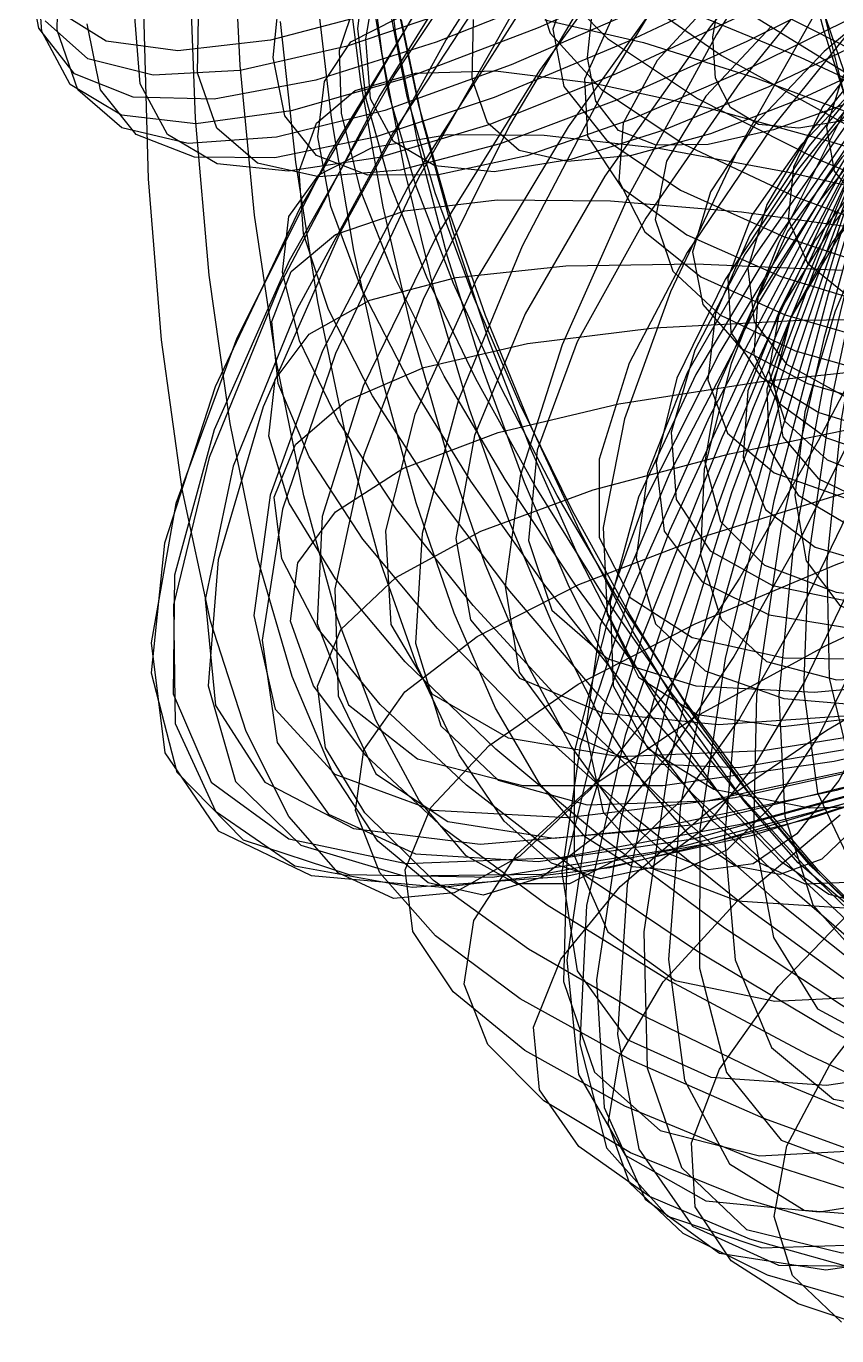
# Model space of a CAD drawing. Header units: metres. Extents: x 6 to 209, y 2 to 206.
# Drawn here: x 36.4 to 74.7, y 42.4 to 104.3 of the extents above; entities that cross this region are included whole.
import ezdxf

# ---------------------------------------------------------------- set-up
doc = ezdxf.new("R2010")
doc.units = ezdxf.units.M

msp = doc.modelspace()

# ---------------------------------------------------------------- linework, layer by layer
for points in [[(62.4174, 113.2584), (56.2845, 103.6668), (51.2834, 94.5869), (47.6299, 86.3109), (45.5036, 79.0936), (45.0411, 73.1434), (46.3307, 68.6157), (49.4085, 65.6075), (54.2561, 64.1549), (60.801, 64.2318), (68.9177, 65.7522), (78.4314, 68.5732), (89.1231, 72.5015), (100.7365, 77.3006), (112.9855, 82.7003), (125.5637, 88.4067), (138.1538, 94.1143), (150.4378, 99.5169), (162.1072, 104.3199)], [(83.2952, 113.8), (77.4455, 101.9018), (72.2215, 90.5877), (67.9019, 80.1321), (64.7311, 70.7831), (62.9093, 62.7541), (62.5847, 56.2177), (63.8478, 51.3005), (66.727, 48.0792), (71.1874, 46.579), (77.1312, 46.7732), (84.4006, 48.585), (92.7831, 51.8908), (102.0185, 56.5247), (111.8077, 62.2854), (121.8233, 68.943), (131.7209, 76.2477), (141.151, 83.9388), (149.7716, 91.7537), (157.2606, 99.4374), (163.3265, 106.7512)], [(81.9085, 113.2507), (77.0222, 101.0841), (72.7123, 89.5521), (69.2327, 78.9448), (66.8049, 69.5229), (65.6091, 61.5096), (65.7773, 55.0833), (67.3875, 50.3725), (70.4606, 47.452), (74.9586, 46.3411), (80.786, 47.0036), (87.7919, 49.3496), (95.7754, 53.2396), (104.4924, 58.4897), (113.6634, 64.8785), (122.9839, 72.1553), (132.1343, 80.0492), (140.7917, 88.2788), (148.6412, 96.5621), (155.3867, 104.6265)], [(81.3434, 113.5752), (77.5863, 102.3033), (74.3175, 91.6458), (71.7505, 81.8781), (70.0706, 73.2465), (69.428, 65.961), (69.9312, 60.188), (71.6427, 56.0459), (74.5763, 53.6012), (78.6958, 52.8671), (83.9157, 53.8035), (90.1041, 56.3195), (97.0866, 60.2764), (104.6525, 65.4938), (112.5615, 71.756), (120.5527, 78.8198), (128.353, 86.4235), (135.6873, 94.2963), (142.2877, 102.1678), (147.9037, 109.7773)], [(71.7868, 112.8264), (74.0935, 104.1262), (76.9333, 95.266), (80.2002, 86.5582), (83.7835, 78.3134), (87.5722, 70.8292), (91.458, 64.3796), (95.3397, 59.2057), (99.126, 55.5067), (102.7384, 53.4326), (106.1139, 53.0794), (109.2061, 54.4847), (111.987, 57.6272), (114.4463, 62.4263), (116.5922, 68.7452), (118.4493, 76.3958), (120.0574, 85.1443), (121.4692, 94.7201), (122.7473, 104.8243)], [(60.1661, 111.4827), (53.8759, 102.0558), (48.8548, 93.2155), (45.3217, 85.2379), (43.4536, 78.3589), (43.3791, 72.7656), (45.1733, 68.5911), (48.8541, 65.9097), (54.3815, 64.7351), (61.6576, 65.0208), (70.5295, 66.6626), (80.7939, 69.503), (92.2028, 73.3378), (104.472, 77.9244), (117.2895, 82.991), (130.3256, 88.2476), (143.2438, 93.3972), (155.7112, 98.147), (167.4095, 102.2203), (178.0448, 105.3666)], [(74.7214, 111.6554), (68.7457, 104.2672), (63.7729, 97.2132), (60.0064, 90.7125), (57.6154, 84.9555), (56.728, 80.0976), (57.4266, 76.2542), (59.7446, 73.4971), (63.6645, 71.8528), (69.1183, 71.3021), (75.989, 71.7818), (84.1141, 73.1875), (93.2911, 75.3783), (103.2833, 78.1824), (113.8279, 81.4047), (124.6443, 84.8338), (135.4434, 88.2511), (145.9367, 91.4388), (155.846, 94.1888)], [(74.0183, 111.8718), (69.0396, 103.9035), (64.8927, 96.28), (61.754, 89.252), (59.7738, 83.0427), (59.071, 77.8395), (59.7286, 73.7879), (61.7897, 70.9865), (65.2556, 69.484), (70.0851, 69.2774), (76.1951, 70.313), (83.4625, 72.4883), (91.7281, 75.6565), (100.801, 79.6321), (110.4645, 84.1977), (120.4828, 89.1132), (130.6086, 94.1239), (140.5905, 98.9712), (150.1812, 103.4018), (159.1453, 107.1777)], [(82.6401, 111.0085), (76.5547, 100.1478), (71.1939, 89.884), (66.8294, 80.4566), (63.6957, 72.0797), (61.9803, 64.9354), (61.8172, 59.1683), (63.2807, 54.8813), (66.3827, 52.1328), (71.0712, 50.9352), (77.232, 51.2555), (84.6919, 53.0167), (93.2249, 56.1013), (102.5592, 60.3557), (112.3869, 65.5962), (122.3746, 71.6156), (132.1752, 78.1907), (141.44, 85.0905), (149.8307, 92.0842), (157.0322, 98.9492), (162.7633, 105.4791)], [(80.8216, 109.4084), (75.429, 97.444), (70.7457, 86.1857), (67.0342, 75.9087), (64.5198, 66.8573), (63.3815, 59.2375), (63.7448, 53.2106), (65.6766, 48.8886), (69.1821, 46.3305), (74.2043, 45.5418), (80.6247, 46.4745), (88.2678, 49.0296), (96.9064, 53.061), (106.2694, 58.3814), (116.0511, 64.7691), (125.9216, 71.9761), (135.539, 79.7374), (144.5606, 87.78), (152.6555, 95.8328), (159.5163, 103.636), (164.8705, 110.9504)], [(73.188, 108.6633), (75.4413, 99.617), (78.1641, 90.5934), (81.2618, 81.9128), (84.6369, 73.8867), (88.1932, 66.8064), (91.8384, 60.9329), (95.4874, 56.4874), (99.0647, 53.6433), (102.5072, 52.5205), (105.7651, 53.1802), (108.8039, 55.6232), (111.6043, 59.7897), (114.1626, 65.5605), (116.4897, 72.7622), (118.6102, 81.1719), (120.5604, 90.5257), (122.3859, 100.5275), (124.1395, 110.8588)], [(80.6159, 111.1696), (78.25, 102.0024), (76.3027, 93.4399), (74.9262, 85.7079), (74.2499, 79.0048), (74.3745, 73.4957), (75.368, 69.3066), (77.2631, 66.5211), (80.0548, 65.178), (83.7007, 65.2701), (88.1217, 66.7453), (93.2048, 69.5089), (98.8062, 73.4272), (104.7567, 78.3325), (110.8671, 84.0298), (116.935, 90.3033), (122.7516, 96.9244), (128.1095, 103.6599), (132.8095, 110.2803)], [(59.1478, 110.6599), (53.145, 101.0331), (48.3861, 92.0252), (45.0828, 83.921), (43.4066, 76.9642), (43.4822, 71.3489), (45.3831, 67.2129), (49.1275, 64.6341), (54.6774, 63.6274), (61.9387, 64.1455), (70.7641, 66.0811), (80.9567, 69.2713), (92.2765, 73.5046), (104.4472, 78.5287), (117.1656, 84.0609), (130.1104, 89.7986), (142.953, 95.4313), (155.3681, 100.6522), (167.0432, 105.1706)], [(87.0177, 110.2431), (84.2095, 103.0237), (81.3873, 95.7955), (78.5588, 88.8064), (75.7331, 82.2966), (72.9209, 76.4898), (70.1349, 71.5858), (67.3905, 67.7528), (64.7052, 65.1218), (62.0994, 63.782), (59.5961, 63.7775), (57.2202, 65.1056), (54.9991, 67.717), (52.9612, 71.5178), (51.136, 76.3719), (49.5532, 82.1066), (48.2418, 88.5186), (47.2297, 95.3805), (46.5422, 102.4497), (46.2021, 109.4763)], [(66.7189, 110.5253), (60.684, 102.208), (55.8258, 94.382), (52.3515, 87.2887), (50.4285, 81.1337), (50.1786, 76.0802), (51.6724, 72.2441), (54.9272, 69.6899), (59.905, 68.4298), (66.5137, 68.4236), (74.6092, 69.5812), (84.0004, 71.7663), (94.4543, 74.8026), (105.7039, 78.4809), (117.4569, 82.567), (129.4045, 86.8115), (141.2321, 90.9595), (152.629, 94.7601)], [(69.1591, 110.3102), (64.0332, 101.8787), (59.8714, 93.9059), (56.8559, 86.6507), (55.1385, 80.3391), (54.8352, 75.1567), (56.0215, 71.2422), (58.7288, 68.6829), (62.9428, 67.512), (68.6032, 67.7078), (75.6051, 69.1948), (83.8015, 71.847), (93.0079, 75.4932), (103.0077, 79.9233), (113.5589, 84.8965), (124.4015, 90.1508), (135.2658, 95.4125), (145.8813, 100.4074), (155.9844, 104.8706)], [(83.8585, 110.2544), (78.5018, 104.2681), (73.9518, 98.6622), (70.4037, 93.5419), (68.0165, 88.9999), (66.9068, 85.1129), (67.1444, 81.9401), (68.7496, 79.5216), (71.6917, 77.8774), (75.8903, 77.0075), (81.2177, 76.8919), (87.5027, 77.4922), (94.5371, 78.7528), (102.0823, 80.6035), (109.8781, 82.9621), (117.6512, 85.7373), (125.1254, 88.832), (132.0312, 92.1471), (138.115, 95.5845), (143.1486, 99.0507), (146.9374, 102.46), (149.3272, 105.737)], [(79.2293, 107.0784), (76.4344, 97.125), (74.1881, 87.9176), (72.6592, 79.6941), (71.9878, 72.6601), (72.2794, 66.9829), (73.6005, 62.7861), (75.9755, 60.1457), (79.3856, 59.0885), (83.7688, 59.5913), (89.0214, 61.5829), (95.0019, 64.9464), (101.5349, 69.5244), (108.4179, 75.1246), (115.4275, 81.5269), (122.3277, 88.4915), (128.8779, 95.7674), (134.8415, 103.1014), (139.9944, 110.247)], [(87.9635, 109.9834), (87.3417, 104.0305), (86.7587, 97.8865), (86.1662, 91.7425), (85.5162, 85.7898), (84.7637, 80.2136), (83.8689, 75.1862), (82.7987, 70.8614), (81.5291, 67.3693), (80.046, 64.8117), (78.3466, 63.2588), (76.4396, 62.7468), (74.3457, 63.2767), (72.0967, 64.8148), (69.7355, 67.2933), (67.314, 70.6135), (64.8921, 74.649), (62.5357, 79.2501), (60.3143, 84.2495), (58.299, 89.4681), (56.5595, 94.7213), (55.1622, 99.8256), (54.1677, 104.6049)], [(80.1259, 110.1344), (76.8594, 99.4949), (74.1171, 89.5423), (72.0899, 80.5339), (70.9402, 72.6962), (70.7948, 66.218), (71.7404, 61.2443), (73.8195, 57.8718), (77.0283, 56.1467), (81.3164, 56.0632), (86.5881, 57.5644), (92.7053, 60.5454), (99.492, 64.8568), (106.7404, 70.3107), (114.218, 76.6878), (121.6753, 83.7452), (128.8552, 91.2253), (135.5014, 98.8648), (141.368, 106.4041)], [(86.2637, 108.9275), (82.9624, 101.3813), (79.6523, 93.9142), (76.3532, 86.7864), (73.0857, 80.247), (69.8715, 74.5244), (66.7334, 69.8191), (63.6954, 66.2957), (60.7824, 64.0779), (58.02, 63.2434), (55.4347, 63.8211), (53.0528, 65.7908), (50.9008, 69.0827), (49.0043, 73.5808), (47.3881, 79.1263), (46.0752, 85.5235), (45.0863, 92.5465), (44.4398, 99.9473), (44.1507, 107.4645)], [(87.6577, 108.9161), (86.741, 102.8501), (85.8408, 96.6512), (84.9179, 90.5159), (83.9344, 84.6386), (82.8553, 79.2052), (81.6508, 74.3865), (80.2977, 70.3325), (78.7809, 67.1672), (77.0943, 64.9843), (75.2417, 63.844), (73.237, 63.7712), (71.1042, 64.7546), (68.877, 66.747), (66.5978, 69.6673), (64.3165, 73.4034), (62.0892, 77.8162), (59.9761, 82.7446), (58.0398, 88.0109), (56.3431, 93.4277), (54.9467, 98.804), (53.9071, 103.9523), (53.2749, 108.6949)], [(79.8665, 106.4826), (74.1695, 95.3027), (69.2937, 84.8516), (65.4989, 75.3753), (63.004, 67.0903), (61.9785, 60.1761), (62.5351, 54.7704), (64.7258, 50.9647), (68.5388, 48.802), (73.8988, 48.2762), (80.6686, 49.3328), (88.6541, 51.8715), (97.61, 55.75), (107.2489, 60.7901), (117.2507, 66.7834), (127.2739, 73.5), (136.9674, 80.6958), (145.9833, 88.1218), (153.9889, 95.5326), (160.6784, 102.6953), (165.7847, 109.3971)], [(82.3946, 109.4918), (76.3359, 100.1028), (71.0665, 91.2748), (66.84, 83.2036), (63.8711, 76.0626), (62.3274, 69.9977), (62.323, 65.1226), (63.9141, 61.5162), (67.0958, 59.2201), (71.8023, 58.2381), (77.9086, 58.5363), (85.2344, 60.0451), (93.5502, 62.6623), (102.5851, 66.2566), (112.036, 70.6729), (121.5785, 75.7379), (130.8776, 81.2665), (139.6005, 87.0683), (147.4272, 92.9542), (154.063, 98.7432), (159.2485, 104.2685), (162.7691, 109.3834)], [(82.7735, 109.322), (76.9804, 101.6314), (72.0027, 94.4246), (68.067, 87.8511), (65.3617, 82.0419), (64.0295, 77.1066), (64.1625, 73.1294), (65.7979, 70.1675), (68.9165, 68.2495), (73.443, 67.375), (79.2478, 67.515), (86.1521, 68.6135), (93.9329, 70.5901), (102.3315, 73.3427), (111.0619, 76.7516), (119.8211, 80.684), (128.2994, 84.9988), (136.1917, 89.5513), (143.2081, 94.1987), (149.0845, 98.805), (153.5917, 103.2451), (156.5439, 107.4099)], [(82.7423, 109.0335), (77.4017, 103.1824), (72.9114, 97.5608), (69.4518, 92.3406), (67.1729, 87.6718), (66.1893, 83.677), (66.5754, 80.4479), (68.3627, 78.0423), (71.5382, 76.483), (76.0445, 75.7571), (81.7813, 75.8175), (88.6086, 76.5852), (96.3506, 77.9529), (104.8023, 79.7894), (113.7353, 81.9452), (122.9054, 84.2585), (132.0613, 86.5617), (140.9519, 88.6881), (149.3352, 90.4785), (156.9858, 91.7877)], [(80.0915, 109.2384), (75.7332, 97.4398), (72.0083, 86.375), (69.1489, 76.3233), (67.3531, 67.5314), (66.7769, 60.2061), (67.5282, 54.5073), (69.6621, 50.5436), (73.1783, 48.3691), (78.0202, 47.9826), (84.0771, 49.3277), (91.1869, 52.296), (99.1419, 56.7312), (107.6954, 62.4351), (116.5707, 69.1751), (125.4701, 76.6924), (134.0861, 84.7118), (142.1113, 92.9512), (149.25, 101.1316), (155.2285, 108.9868)], [(72.9883, 108.2695), (75.8778, 99.7881), (79.2579, 91.2792), (83.0071, 83.044), (87.0008, 75.3776), (91.1163, 68.559), (95.2361, 62.8409), (99.2525, 58.4409), (103.071, 55.5336), (106.6128, 54.2443), (109.8177, 54.6443), (112.6453, 56.7485), (115.076, 60.5147), (117.111, 65.8444), (118.7715, 72.5865), (120.0969, 80.5425), (121.1432, 89.4726), (121.9795, 99.1046), (122.6848, 109.1427)], [(64.46, 108.3863), (59.2762, 99.6033), (55.1896, 91.3967), (52.3851, 84.0289), (51.0129, 77.7246), (51.1829, 72.6633), (52.9601, 68.9733), (56.3614, 66.7274), (61.3549, 65.9406), (67.8594, 66.5706), (75.7469, 68.5193), (84.8459, 71.637), (94.9467, 75.7288), (105.8076, 80.5614), (117.1624, 85.8731), (128.7291, 91.3827), (140.2182, 96.8015), (151.3425, 101.8433), (161.826, 106.2361)], [(75.6036, 108.4167), (70.1436, 101.6385), (65.7022, 95.2285), (62.4644, 89.3814), (60.5802, 84.2632), (60.1587, 80.0058), (61.2639, 76.7032), (63.9123, 74.4084), (68.0715, 73.1324), (73.6611, 72.8442), (80.555, 73.4732), (88.5848, 74.9121), (97.5457, 77.0213), (107.2029, 79.6355), (117.2988, 82.5695), (127.5621, 85.6263), (137.7159, 88.6045), (147.4874, 91.3063), (156.6163, 93.5458)], [(82.0011, 108.3662), (77.2686, 103.326), (73.4225, 98.6537), (70.6255, 94.4303), (69.0023, 90.725), (68.6348, 87.594), (69.5595, 85.0784), (71.765, 83.2039), (75.1931, 81.9799), (79.7397, 81.3999), (85.2589, 81.442), (91.5675, 82.0701), (98.4517, 83.2353), (105.6741, 84.8778), (112.9823, 86.9295), (120.1177, 89.316), (126.8246, 91.9598), (132.8593, 94.7826), (137.9985, 97.7081), (142.048, 100.6647), (144.8489, 103.5876), (146.2839, 106.4209)], [(66.009, 105.3615), (59.3427, 102.4694), (53.3836, 100.3225), (48.2654, 99.0524), (44.0956, 98.7568), (40.9524, 99.4958), (38.8824, 101.2895), (37.8999, 104.1164), (37.9866, 107.9141)], [(56.5816, 107.8539), (50.8144, 98.347), (46.3901, 89.5557), (43.5123, 81.7527), (42.3408, 75.1663), (42.986, 69.9724), (45.504, 66.2892), (49.8941, 64.1733), (56.0979, 63.6185), (64.0003, 64.5567), (73.4331, 66.8611), (84.1796, 70.3515), (95.9812, 74.8015), (108.5457, 79.9478), (121.5563, 85.4998), (134.6818, 91.1515), (147.5871, 96.593), (159.9441, 101.5226), (171.442, 105.6583)], [(59.6464, 108.2599), (53.7778, 99.2755), (49.2353, 90.9443), (46.2226, 83.521), (44.8997, 77.2184), (45.3766, 72.2004), (47.709, 68.5767), (51.8955, 66.3996), (57.8771, 65.6626), (65.5383, 66.3021), (74.7105, 68.1997), (85.1772, 71.1879), (96.6805, 75.0567), (108.929, 79.5621), (121.6079, 84.4356), (134.3882, 89.3949), (146.9379, 94.1545), (158.9323, 98.4375), (170.0649, 101.9856), (180.0567, 104.5695)], [(87.2381, 107.8973), (86.0073, 101.6674), (84.7766, 95.3658), (83.5157, 89.1954), (82.1961, 83.3552), (80.7925, 78.033), (79.2844, 73.3989), (77.6575, 69.5997), (75.9049, 66.7536), (74.0276, 64.9462), (72.035, 64.2276), (69.9455, 64.6106), (67.7858, 66.0704), (65.5904, 68.5458), (63.401, 71.9408), (61.265, 76.1285), (59.2344, 80.9557), (57.3638, 86.248), (55.7089, 91.816), (54.3245, 97.4624), (53.2627, 102.9886), (52.5706, 108.2018)], [(79.3208, 104.9361), (73.5621, 95.0327), (68.7013, 85.826), (64.9843, 77.523), (62.614, 70.3037), (61.7429, 64.3153), (62.4662, 59.6684), (64.8187, 56.4332), (68.7722, 54.6385), (74.2365, 54.2707), (81.0619, 55.2755), (89.0441, 57.5597), (97.9311, 60.9956), (107.4315, 65.4254), (117.225, 70.6672), (126.9734, 76.5219), (136.3324, 82.7801), (144.9639, 89.2294), (152.5479, 95.6622), (158.794, 101.8829), (163.4518, 107.7143)], [(78.721, 105.1173), (73.8483, 93.2786), (69.7535, 82.2611), (66.6801, 72.3351), (64.8316, 63.7367), (64.3638, 56.6599), (65.3787, 51.251), (67.9196, 47.6044), (71.9696, 45.7599), (77.4509, 45.702), (84.2274, 47.3615), (92.1091, 50.618), (100.8581, 55.3052), (110.1969, 61.2171), (119.818, 68.1152), (129.3945, 75.7379), (138.5914, 83.8094), (147.0779, 92.0496), (154.5387, 100.1841), (160.6856, 107.9537)], [(87.4706, 107.9771), (82.4639, 103.2733), (78.2026, 98.7106), (74.8546, 94.4263), (72.5607, 90.5404), (71.4292, 87.1521), (71.5319, 84.3363), (72.9016, 82.1413), (75.5301, 80.5881), (79.3685, 79.6697), (84.3282, 79.3523), (90.2842, 79.5768), (97.0784, 80.2618), (104.5251, 81.3072), (112.4171, 82.5982), (120.5323, 84.0104), (128.6412, 85.4144), (136.5148, 86.6818), (143.9314, 87.6898), (150.6849, 88.3267), (156.5908, 88.496)], [(83.6609, 108.1589), (79.9889, 102.0518), (76.9398, 96.2125), (74.6446, 90.8341), (73.215, 86.0885), (72.7399, 82.1208), (73.2813, 79.0437), (74.8717, 76.9339), (77.513, 75.8298), (81.1749, 75.73), (85.7964, 76.5937), (91.2866, 78.3425), (97.5272, 80.8635), (104.3765, 84.0137), (111.6733, 87.6253), (119.2419, 91.5122), (126.8975, 95.4772), (134.4523, 99.3192), (141.7209, 102.8411), (148.5268, 105.8573)], [(62.2386, 106.1193), (55.8007, 103.5503), (50.1179, 101.7581), (45.3168, 100.8618), (41.4962, 100.9461), (38.7249, 102.0576), (37.0392, 104.2027), (36.4428, 107.3474)], [(67.5083, 107.2944), (60.6177, 104.2247), (54.3868, 101.8454), (48.9582, 100.2976), (44.4496, 99.6909), (40.95, 100.0981), (38.5176, 101.5529), (37.1777, 104.0482), (36.9229, 107.5354)], [(85.2764, 107.3913), (81.4509, 99.5654), (77.6308, 91.9163), (73.8486, 84.7149), (70.1373, 78.2169), (66.5299, 72.6535), (63.0594, 68.2234), (59.7579, 65.0852), (56.6569, 63.3525), (53.7865, 63.0889), (51.175, 64.3065), (48.8488, 66.9647), (46.8317, 70.972), (45.1445, 76.1889), (43.8053, 82.433), (42.8282, 89.4849), (42.2242, 97.0967), (42, 105)], [(60.1087, 106.1478), (54.9653, 97.1445), (51.0485, 88.8343), (48.5424, 81.4782), (47.5921, 75.2953), (48.2983, 70.4547), (50.7126, 67.0707), (54.8355, 65.1987), (60.6151, 64.834), (67.9483, 65.9122), (76.6837, 68.3126), (86.6254, 71.8628), (97.5393, 76.3456), (109.1605, 81.5075), (121.201, 87.0687), (133.3591, 92.7334), (145.3294, 98.2017), (156.8116, 103.1805), (167.5207, 107.3953)], [(86.7053, 106.8605), (85.1322, 100.419), (83.5483, 93.9716), (81.9323, 87.7295), (80.2651, 81.8973), (78.5305, 76.6654), (76.7173, 72.2041), (74.8196, 68.6572), (72.8377, 66.1371), (70.7793, 64.7207), (68.6588, 64.4473), (66.4982, 65.3167), (64.3259, 67.2894), (62.1769, 70.2884), (60.0914, 74.2013), (58.1139, 78.8846), (56.2915, 84.1692), (54.6732, 89.8655), (53.3074, 95.7711), (52.2409, 101.677), (51.5171, 107.3757)], [(83.0228, 107.1985), (77.0682, 104.0954), (71.524, 101.4398), (66.5184, 99.3704), (62.1629, 98.0033), (58.5485, 97.4274), (55.7434, 97.7009), (53.7909, 98.8489), (52.7087, 100.8624), (52.4883, 103.6985), (53.0963, 107.2815)], [(67.5539, 107.2489), (62.0432, 99.5495), (57.731, 92.3803), (54.8054, 85.957), (53.4144, 80.4597), (53.6598, 76.0272), (55.5931, 72.7523), (59.2135, 70.6796), (64.4671, 69.8042), (71.2481, 70.073), (79.4023, 71.3873), (88.7311, 73.6069), (98.9987, 76.5565), (109.9386, 80.0324), (121.2631, 83.8107), (132.672, 87.6564), (143.8627, 91.3322), (154.5397, 94.6084)], [(79.0254, 107.0493), (75.1378, 100.3842), (71.9932, 94.0863), (69.7308, 88.3616), (68.4671, 83.3901), (68.2914, 79.3202), (69.2619, 76.263), (71.4035, 74.2889), (74.7061, 73.4254), (79.1243, 73.6561), (84.5785, 74.9217), (90.9569, 77.1227), (98.1185, 80.123), (105.8975, 83.7551), (114.1086, 87.827), (122.552, 92.129), (131.0203, 96.4417), (139.305, 100.5449), (147.2026, 104.2254), (154.5215, 107.2854)], [(80.6942, 107.3826), (76.6217, 103.1935), (73.4884, 99.3393), (71.4246, 95.8804), (70.5221, 92.8674), (70.8308, 90.3403), (72.3566, 88.3273), (75.0609, 86.8446), (78.8617, 85.8958), (83.6366, 85.4728), (89.2267, 85.5556), (95.4419, 86.1139), (102.0678, 87.1083), (108.8732, 88.4915), (115.6179, 90.2104), (122.0614, 92.208), (127.9715, 94.4253), (133.1321, 96.8032), (137.3517, 99.285), (140.4693, 101.8176), (142.3611, 104.3534)], [(79.8944, 107.1105), (76.4872, 103.6546), (74.0488, 100.4861), (72.6785, 97.6488), (72.4377, 95.1792), (73.3468, 93.1061), (75.3848, 91.4495), (78.4897, 90.2204), (82.5607, 89.4212), (87.4611, 89.0456), (93.0237, 89.0789), (99.056, 89.4992), (105.3473, 90.2781), (111.676, 91.3816), (117.8171, 92.7719), (123.5507, 94.4082), (128.6694, 96.2485), (132.9857, 98.2507), (136.3389, 100.3742), (138.6009, 102.5808), (139.6805, 104.8364)], [(71.859, 106.8909), (64.9012, 103.5895), (58.5415, 100.9268), (52.9262, 99.053), (48.1785, 98.0876), (44.3943, 98.1152), (41.6401, 99.1823), (39.9509, 101.2944), (39.3295, 104.4162)], [(77.1372, 106.9071), (70.4732, 103.5777), (64.3228, 100.8045), (58.8279, 98.7373), (54.11, 97.4987), (50.2664, 97.1795), (47.3672, 97.8346), (45.454, 99.4815), (44.5383, 102.0984), (44.6022, 105.6255)], [(76.8042, 105.3556), (70.657, 102.339), (65.0437, 99.9025), (60.0919, 98.1799), (55.9081, 97.2774), (52.5753, 97.2695), (50.1501, 98.1962), (48.6616, 100.0607), (48.1108, 102.8299), (48.4712, 106.4343)], [(77.3811, 60.7984), (73.9634, 64.1907), (70.4489, 68.2294), (66.9475, 72.7621), (63.574, 77.6228), (60.4445, 82.638), (57.6723, 87.6328), (55.3636, 92.4369), (53.6138, 96.8907), (52.5042, 100.8508), (52.0987, 104.1951), (52.4417, 106.8267)], [(88.0942, 106.6071), (88.1471, 100.4454), (88.2359, 94.1615), (88.2908, 87.9438), (88.2433, 81.9786), (88.0301, 76.4439), (87.5951, 71.5033), (86.8924, 67.3002), (85.8882, 63.9537), (84.5627, 61.5539), (82.9109, 60.1595), (80.9437, 59.7956), (78.6872, 60.453), (76.1829, 62.0891), (73.4858, 64.6291), (70.6632, 67.9691), (67.7922, 71.9796), (64.9575, 76.5107), (62.2481, 81.3967), (59.7547, 86.4627), (57.566, 91.5303), (55.766, 96.4244), (54.4309, 100.9788), (53.626, 105.0424)], [(60.3043, 106.7169), (61.1886, 103.9695), (63.6094, 101.3058), (67.5001, 98.7356), (72.7435, 96.2594), (79.1751, 93.8697), (86.5892, 91.552), (94.7456, 89.2858), (103.3783, 87.047), (112.204, 84.8093), (120.9327, 82.5459), (129.2773, 80.232), (136.9635, 77.8461), (143.7399, 75.3717), (149.3861, 72.7989), (153.7208, 70.1258)], [(61.1024, 106.5662), (63.8953, 103.7233), (68.145, 100.8868), (73.7163, 98.0623), (80.4273, 95.2506), (88.0564, 92.4484), (96.3497, 89.6489), (105.0298, 86.8439), (113.8053, 84.0241), (122.3815, 81.1814), (130.47, 78.3092), (137.7995, 75.4042), (144.1248, 72.4674), (149.2353, 69.5046), (152.9629, 66.5273)], [(62.3194, 106.9983), (61.3209, 104.1576), (61.8326, 101.458), (63.8578, 98.9223), (67.3483, 96.5605), (72.2051, 94.3708), (78.2823, 92.3402), (85.3919, 90.4458), (93.3097, 88.6567), (101.7834, 86.9356), (110.5413, 85.2415), (119.3014, 83.5317), (127.7812, 81.7646), (135.7074, 79.9016), (142.8257, 77.9098), (148.9092, 75.764), (153.7664, 73.448)], [(78.4419, 106.73), (74.1372, 103.1062), (70.8633, 99.6613), (68.7562, 96.4787), (67.9147, 93.6251), (68.396, 91.1488), (70.2137, 89.0782), (73.3372, 87.4216), (77.6919, 86.1674), (83.162, 85.2852), (89.5938, 84.7274), (96.8013, 84.4319), (104.5716, 84.3247), (112.6727, 84.3236), (120.861, 84.3418), (128.8898, 84.2915), (136.5171, 84.0882), (143.5144, 83.6541), (149.6741, 82.9218), (154.8167, 81.8373)], [(82.9672, 106.6057), (78.0361, 101.2399), (73.9736, 96.1269), (70.9453, 91.4191), (69.0857, 87.2473), (68.4937, 83.7159), (69.2286, 80.8999), (71.3077, 78.8428), (74.7053, 77.5554), (79.3532, 77.0165), (85.1426, 77.1736), (91.9279, 77.9461), (99.5306, 79.2285), (107.7457, 80.895), (116.3481, 82.8048), (125.1002, 84.8076), (133.7594, 86.75), (142.0866, 88.4812), (149.8533, 89.8595), (156.8499, 90.7577)], [(86.387, 106.7581), (81.5992, 102.3484), (77.5974, 98.0984), (74.5409, 94.1323), (72.5606, 90.557), (71.7537, 87.4588), (72.1803, 84.9009), (73.861, 82.9212), (76.7756, 81.5318), (80.8636, 80.7189), (86.026, 80.4443), (92.1284, 80.6468), (99.005, 81.2454), (106.4646, 82.1427), (114.2963, 83.2293), (122.2768, 84.388), (130.178, 85.4989), (137.774, 86.4443), (144.8492, 87.1136), (151.2051, 87.4077)], [(78.6178, 104.3875), (76.265, 95.1374), (74.4753, 86.6804), (73.3971, 79.2344), (73.1498, 72.9843), (73.8192, 68.0763), (75.4536, 64.6133), (78.0619, 62.6519), (81.6124, 62.2011), (86.0336, 63.2223), (91.2163, 65.6317), (97.0171, 69.3031), (103.2635, 74.0731), (109.7591, 79.7471), (116.291, 86.1067), (122.6369, 92.9169), (128.5731, 99.9354), (133.8823, 106.9204)], [(86.0436, 105.7381), (84.0929, 99.0474), (82.1262, 92.4235), (80.1317, 86.0871), (78.0996, 80.2489), (76.0233, 75.1031), (73.9003, 70.8199), (71.7328, 67.5397), (69.5284, 65.3687), (67.3003, 64.3745), (65.0675, 64.584), (62.8545, 65.9827), (60.6912, 68.5147), (58.6117, 72.0852), (56.654, 76.5637), (54.8587, 81.7883), (53.2678, 87.5718), (51.9234, 93.7083), (50.8663, 99.9803), (50.135, 106.1662)], [(83.2739, 105.8797), (77.9832, 103.1626), (73.1083, 100.8997), (68.7602, 99.2105), (65.0335, 98.1923), (62.0033, 97.9164), (59.7233, 98.4251), (58.2243, 99.7303), (57.5136, 101.8126), (57.5753, 104.6222)], [(79.4361, 104.9158), (73.8551, 96.6026), (69.206, 88.9047), (65.7114, 81.985), (63.551, 75.9838), (62.855, 71.0146), (63.6986, 67.1607), (66.099, 64.4734), (70.0144, 62.9705), (75.3447, 62.6363), (81.9351, 63.4228), (89.5805, 65.252), (98.0334, 68.0187), (107.0114, 71.5946), (116.2076, 75.8336), (125.3015, 80.5762), (133.9694, 85.6561), (141.8969, 90.9055), (148.7895, 96.1615), (154.383, 101.2712), (158.4536, 106.0973)], [(69.1625, 105.8648), (66.2456, 102.6856), (64.6451, 99.7143), (64.4406, 97.0009), (65.6653, 94.5788), (68.3044, 92.465), (72.2952, 90.6592), (77.5289, 89.1454), (83.8546, 87.8924), (91.0838, 86.8563), (98.9967, 85.9826), (107.3501, 85.2088), (115.8852, 84.468), (124.3367, 83.6916), (132.4417, 82.8126), (139.9486, 81.7693), (146.6261, 80.5076), (152.2707, 78.9843)], [(64.7366, 106.0771), (69.2856, 102.9188), (75.1065, 99.6898), (82.0021, 96.4019), (89.7374, 93.0659), (98.0477, 89.6916), (106.6476, 86.2889), (115.2417, 82.8682), (123.5343, 79.4412), (131.24, 76.0213), (138.094, 72.6241), (143.8612, 69.2678), (148.3443, 65.9735), (151.3912, 62.765)], [(80.347, 106.2166), (75.1353, 99.5907), (70.8484, 93.4641), (67.6794, 87.9564), (65.7809, 83.1697), (65.2586, 79.186), (66.1674, 76.065), (68.5089, 73.8427), (72.2311, 72.5306), (77.2297, 72.1156), (83.3516, 72.5615), (90.3999, 73.81), (98.1407, 75.7835), (106.3112, 78.3882), (114.6287, 81.517), (122.8009, 85.0542), (130.5355, 88.8791), (137.5513, 92.8703), (143.5878, 96.9104), (148.4145, 100.8894), (151.8395, 104.7086)], [(89.7325, 106.3752), (85.6245, 104.1846), (81.809, 102.3126), (78.3735, 100.8549), (75.393, 99.8913), (72.9285, 99.4817), (71.0249, 99.6648), (69.71, 100.4558), (68.9937, 101.8464), (68.8684, 103.8047), (69.3093, 106.2762)], [(80.8751, 106.0733), (76.4836, 102.2911), (73.049, 98.6922), (70.7127, 95.3694), (69.5814, 92.3982), (69.7226, 89.8351), (71.1624, 87.7158), (73.8842, 86.0544), (77.8287, 84.8438), (82.8959, 84.0561), (88.948, 83.6445), (95.814, 83.5456), (103.2954, 83.6824), (111.1727, 83.9677), (119.2129, 84.3079), (127.1771, 84.607), (134.8286, 84.7711), (141.9412, 84.7121), (148.3063, 84.3515), (153.7404, 83.6243)], [(69.9189, 106.0068), (74.8977, 103.4716), (80.2113, 100.5199), (85.7343, 97.2978), (91.3351, 93.9616), (96.8802, 90.6717), (102.2384, 87.5867), (107.2847, 84.8575), (111.9042, 82.6213), (115.9956, 80.9968), (119.4741, 80.0792), (122.2739, 79.9367), (124.3498, 80.608), (125.6786, 82.1002), (126.259, 84.3886), (126.1116, 87.4172), (125.2773, 91.1006), (123.8157, 95.3266), (121.8029, 99.9603), (119.3281, 104.8485)], [(83.0585, 105.8379), (78.5671, 101.8794), (74.9667, 98.1019), (72.4041, 94.6076), (70.9933, 91.4817), (70.8119, 88.7895), (71.8976, 86.5748), (74.2465, 84.8586), (77.8136, 83.6391), (82.5129, 82.8922), (88.2213, 82.5731), (94.7814, 82.6183), (102.0075, 82.9488), (109.6912, 83.4736), (117.6088, 84.0932), (125.5283, 84.7046), (133.2175, 85.2049), (140.4518, 85.4963), (147.0213, 85.4897), (152.7386, 85.1092)], [(84.9118, 106.0554), (80.2926, 101.8913), (76.5075, 97.9002), (73.709, 94.1946), (72.0192, 90.87), (71.5252, 88.0016), (72.2758, 85.6421), (74.2797, 83.8206), (77.5045, 82.5416), (81.8775, 81.7858), (87.2882, 81.511), (93.5916, 81.6548), (100.6128, 82.1369), (108.153, 82.8629), (115.9959, 83.7283), (123.9148, 84.623), (131.6804, 85.4358), (139.0685, 86.0591), (145.8672, 86.3933), (151.884, 86.3511)], [(57.4903, 105.3636), (51.5994, 103.3612), (46.5452, 102.2023), (42.4357, 101.9816), (39.3493, 102.7575), (37.3331, 104.5499)], [(54.8092, 104.9493), (49.3739, 95.7097), (45.3638, 87.2681), (42.9706, 79.8805), (42.3399, 73.7561), (43.565, 69.0502), (46.6835, 65.8594), (51.6749, 64.2186), (58.4606, 64.101), (66.9058, 65.4191), (76.8232, 68.0292), (87.979, 71.7372), (100.0997, 76.3062), (112.8811, 81.4662), (125.9974, 86.9244), (139.1124, 92.3766), (151.8896, 97.5191), (164.0032, 102.0601), (175.1488, 105.7315)], [(77.6849, 60.2111), (73.8224, 63.9477), (69.8995, 68.2469), (66.0443, 72.949), (62.3883, 77.8841), (59.0611, 82.8789), (56.1867, 87.7625), (53.8785, 92.3723), (52.2351, 96.5597), (51.3372, 100.1954), (51.2442, 103.1736), (51.9921, 105.4157)], [(87.8011, 105.2679), (87.5325, 99.1332), (87.2736, 92.9372), (86.9658, 86.8692), (86.5532, 81.1147), (85.9846, 75.8483), (85.2164, 71.2285), (84.2142, 67.392), (82.955, 64.4488), (81.4279, 62.4791), (79.6358, 61.5303), (77.5947, 61.6156), (75.3343, 62.7135), (72.897, 64.7691), (70.3365, 67.696), (67.7166, 71.3791), (65.1086, 75.6793), (62.5895, 80.4384), (60.2389, 85.4843), (58.1366, 90.6376), (56.3596, 95.7177), (54.9796, 100.5493), (54.06, 104.9686)], [(84.1378, 104.8715), (79.5692, 102.5715), (75.4059, 100.7144), (71.7412, 99.3998), (68.6526, 98.7061), (66.1997, 98.6876), (64.4224, 99.372), (63.3404, 100.7599), (62.9524, 102.8242), (63.237, 105.5111)], [(76.5454, 105.58), (71.5857, 99.398), (67.6528, 93.6058), (64.9136, 88.375), (63.4997, 83.8486), (63.5022, 80.1375), (64.9683, 77.3162), (67.8989, 75.4215), (72.2484, 74.4511), (77.9258, 74.3651), (84.7973, 75.0876), (92.6904, 76.5105), (101.3999, 78.4978), (110.6937, 80.8917), (120.3209, 83.5184), (130.0202, 86.1957), (139.5277, 88.7397), (148.5864, 90.9727), (156.9538, 92.7295)], [(74.0983, 105.6332), (70.0473, 98.4538), (66.8685, 91.7519), (64.7082, 85.7436), (63.6853, 80.6144), (63.8871, 76.5129), (65.3658, 73.5457), (68.1358, 71.7739), (72.1726, 71.2111), (77.4131, 71.8233), (83.757, 73.5306), (91.0694, 76.2104), (99.185, 79.702), (107.9128, 83.8131), (117.0421, 88.327), (126.3492, 93.0108), (135.6042, 97.6245), (144.5782, 101.93), (153.0511, 105.7002)], [(78.6546, 105.5627), (74.8417, 94.2778), (71.7038, 83.8124), (69.4499, 74.4309), (68.2539, 66.3627), (68.2478, 59.7954), (69.5162, 54.8684), (72.0924, 51.6696), (75.957, 50.2322), (81.0376, 50.535), (87.2113, 52.5031), (94.3083, 56.0117), (102.1176, 60.8909), (110.3941, 66.9318), (118.8673, 73.8946), (127.2507, 81.517), (135.2513, 89.524), (142.5808, 97.6374), (148.9652, 105.5854)], [(53.2644, 105.0352), (47.9842, 103.641), (43.6089, 103.1377), (40.2263, 103.5947), (37.8935, 105.0438)], [(70.905, 105.1144), (64.3034, 102.0494), (58.3356, 99.6646), (53.1363, 98.0973), (48.8163, 97.4535), (45.4593, 97.8034), (43.1191, 99.1787), (41.819, 101.5712), (41.5509, 104.9324)], [(59.8454, 105.1364), (54.4613, 96.6953), (50.4413, 88.9562), (47.972, 82.1499), (47.1944, 76.4648), (48.1992, 72.0406), (51.0225, 68.9638), (55.6441, 67.2659), (61.9874, 66.9223), (69.9214, 67.8545), (79.2649, 69.9336), (89.7913, 72.9857), (101.2363, 76.7993), (113.3063, 81.1334), (125.6873, 85.7272), (138.0557, 90.3101), (150.0883, 94.6127), (161.4728, 98.3768)], [(77.7586, 59.6911), (73.4145, 63.695), (69.0645, 68.1745), (64.8558, 72.9657), (60.9357, 77.8986), (57.4473, 82.8034), (54.5233, 87.5163), (52.2822, 91.8853), (50.8233, 95.7752), (50.2235, 99.0725), (50.5344, 101.689), (51.7798, 103.5649), (53.9552, 104.6704)], [(76.8723, 61.4365), (73.8465, 64.4251), (70.7032, 68.1391), (67.5349, 72.4365), (64.4409, 77.1581), (61.5235, 82.1332), (58.8845, 87.1855), (56.6219, 92.1398), (54.8258, 96.8276), (53.5757, 101.0934), (52.9375, 104.7999)], [(60.9351, 104.6048), (65.5914, 103.5256), (70.8858, 101.8558), (76.688, 99.7052), (82.8522, 97.2021), (89.2212, 94.4882), (95.6321, 91.7136), (101.9211, 89.0306), (107.9291, 86.5876), (113.5062, 84.5241), (118.5169, 82.9646), (122.8442, 82.0142), (126.3928, 81.7539), (129.0925, 82.238), (130.8996, 83.4913), (131.7982, 85.5078), (131.8003, 88.251), (130.9444, 91.6545), (129.2944, 95.6242), (126.9366, 100.0416), (123.9765, 104.7673)], [(64.1211, 104.6988), (62.8093, 101.8036), (62.955, 99.1139), (64.5771, 96.6575), (67.6446, 94.447), (72.0771, 92.4803), (77.7475, 90.7417), (84.486, 89.203), (92.0861, 87.8253), (100.3113, 86.5614), (108.9034, 85.3582), (117.5911, 84.1596), (126.0995, 82.9093), (134.1593, 81.5536), (141.5165, 80.0445), (147.9405, 78.3416), (153.2326, 76.4152)], [(67.8407, 104.9599), (72.9914, 102.835), (78.5578, 100.2577), (84.404, 97.3662), (90.3858, 94.3101), (96.3554, 91.2457), (102.1658, 88.3292), (107.6754, 85.7113), (112.753, 83.5311), (117.2808, 81.9108), (121.1592, 80.9514), (124.3085, 80.728), (126.6723, 81.2875), (128.218, 82.6462), (128.9381, 84.7888), (128.8495, 87.6691), (127.9927, 91.2111), (126.4301, 95.3113), (124.2431, 99.8426), (121.5291, 104.6583)], [(82.9024, 104.6872), (78.3321, 99.7527), (74.6504, 95.0867), (72.0096, 90.8243), (70.5303, 87.0794), (70.2973, 83.9404), (71.3561, 81.4682), (73.7108, 79.6939), (77.3238, 78.6188), (82.1169, 78.2144), (87.9733, 78.4246), (94.7413, 79.168), (102.2395, 80.3417), (110.2624, 81.8256), (118.5871, 83.4871), (126.9811, 85.1869), (135.2095, 86.7846), (143.0428, 88.1443), (150.265, 89.1398), (156.6799, 89.6604)], [(70.8837, 104.7344), (76.8592, 101.0544)], [(76.756, 104.499), (74.9765, 101.8773), (74.2477, 99.5179), (74.6026, 97.4476), (76.0357, 95.6882), (78.5026, 94.2557), (81.9219, 93.1604), (86.1774, 92.4066), (91.1226, 91.9929), (96.5855, 91.9122), (102.3747, 92.1526), (108.2863, 92.6974), (114.1105, 93.5262), (119.6398, 94.6153), (124.6757, 95.9386), (129.036, 97.4689), (132.5613, 99.178), (135.1209, 101.038), (136.6169, 103.0219), (136.9884, 105.1045)], [(85.2239, 104.4721), (82.8567, 97.5116), (80.4745, 90.6992), (78.0758, 84.2656), (75.6607, 78.4282), (73.2322, 73.3844), (70.7965, 69.3039), (68.3638, 66.3234), (65.9483, 64.5412), (63.5684, 64.0142), (61.2467, 64.7555), (59.0096, 66.7341), (56.8869, 69.8762), (54.9113, 74.0673), (53.1171, 79.1565), (51.54, 84.9619), (50.2156, 91.2769), (49.1783, 97.8775), (48.4605, 104.5302)], [(71.65, 104.3048), (68.545, 100.9978), (66.6806, 97.9311), (66.1468, 95.1627), (66.9895, 92.7334), (69.2087, 90.6652), (72.7583, 88.9615), (77.5474, 87.6078), (83.443, 86.5722), (90.2744, 85.8082), (97.839, 85.2563), (105.9089, 84.8474), (114.2387, 84.5057), (122.5739, 84.1527), (130.6592, 83.7102), (138.2477, 83.1041), (145.1087, 82.2682), (151.0362, 81.1465)], [(77.5817, 59.2269), (72.7412, 63.4043), (67.9695, 67.9695), (63.4323, 72.7586), (59.2922, 77.6053), (55.7032, 82.3471), (52.8047, 86.8308), (50.7172, 90.9175), (49.5371, 94.4876), (49.3339, 97.445), (50.1469, 99.7199), (51.9842, 101.2711), (54.8217, 102.0871), (58.6038, 102.1863), (63.2452, 101.6157), (68.6334, 100.4489), (74.6323, 98.7832), (81.0866, 96.7352)], [(77.1448, 58.7773), (71.8205, 63.0217), (66.6607, 67.5692), (61.8483, 72.2606), (57.5589, 76.9375), (53.9545, 81.4483), (51.1779, 85.6534), (49.3474, 89.4296), (48.5524, 92.6747), (48.8503, 95.3106), (50.2642, 97.2858), (52.7818, 98.577), (56.3557, 99.1893), (60.9045, 99.1557), (66.3158, 98.5357), (72.4496, 97.4123), (79.1425, 95.8886)], [(76.4563, 58.2773), (70.6919, 62.4762), (65.2083, 66.9022), (60.2031, 71.4049), (55.8612, 75.8378), (52.3488, 80.0636), (49.8076, 83.9587), (48.349, 87.4176), (48.0505, 90.3561), (48.9529, 92.7142), (51.0583, 94.4576), (54.3301, 95.5789), (58.6937, 96.0971), (64.0393, 96.0564), (70.2253, 95.5244), (77.0825, 94.5889)], [(75.5481, 57.6487), (69.4202, 61.6937), (63.7079, 65.9036), (58.6192, 70.1409), (54.3441, 74.2744), (51.0482, 78.1837), (48.8666, 81.763), (47.8987, 84.9251), (48.2051, 87.6036), (49.805, 89.7554), (52.6752, 91.3612), (56.7512, 92.4265), (61.9285, 92.9803), (68.0667, 93.0736), (74.9938, 92.7773)], [(81.1977, 53.2647), (74.4794, 56.8154), (68.0961, 60.6124), (62.2774, 64.531), (57.237, 68.45), (53.1643, 72.2558), (50.2187, 75.8463), (48.523, 79.1344), (48.1594, 82.0504), (49.1662, 84.5444), (51.5368, 86.5876), (55.219, 88.1727), (60.1173, 89.3138), (66.0957, 90.0452), (72.9823, 90.4199), (80.5752, 90.5065)], [(80.3265, 52.4494), (73.3361, 55.7201), (66.8327, 59.1992), (61.0516, 62.7793), (56.2061, 66.3577), (52.4791, 69.8398), (50.0176, 73.1421), (48.9265, 76.1951), (49.2654, 78.9449), (51.046, 81.3555), (54.2318, 83.4088), (58.739, 85.105), (64.4396, 86.4624), (71.1654, 87.5153), (78.7137, 88.313)], [(79.3423, 51.409), (72.2272, 54.3384), (65.759, 57.4614), (60.1724, 60.6899), (55.6738, 63.9404), (52.4333, 67.1369), (50.5794, 70.2135), (50.1939, 73.1161), (51.3088, 75.8039), (53.9057, 78.2506), (57.9155, 80.4444), (63.2214, 82.3884), (69.6626, 84.0994), (77.0396, 85.6066)], [(78.3515, 50.1272), (71.277, 52.6889), (65.0098, 55.4541), (59.7773, 58.354), (55.7722, 61.3238), (53.1459, 64.3047), (52.0028, 67.2456), (52.3965, 70.1047), (54.3284, 72.8499), (57.7469, 75.4603), (62.5495, 77.9255), (68.5861, 80.2459), (75.6645, 82.4318)], [(77.4757, 48.6318), (70.6145, 50.837), (64.7136, 53.2792), (59.9863, 55.9078), (56.6055, 58.6747), (54.6979, 61.5354), (54.3392, 64.4499), (55.5518, 67.3842), (58.3034, 70.3107), (62.5086, 73.2085), (68.0315, 76.0636), (74.6906, 78.8687), (82.2653, 81.6227)], [(76.8401, 46.9947), (70.361, 48.8906), (64.98, 51.0775), (60.8899, 53.5207), (58.2383, 56.1853), (57.1225, 59.0371), (57.5864, 62.0429), (59.6185, 65.1718), (63.1523, 68.3954), (68.0691, 71.688), (74.2014, 75.0272), (81.3398, 78.3936)], [(76.5609, 45.325), (70.6175, 46.9894), (65.8879, 49.0144), (62.5388, 51.3776), (60.688, 54.0529), (60.4005, 57.0119), (61.6859, 60.2234), (64.4984, 63.6546), (68.7382, 67.2715), (74.2551, 71.0394), (80.8541, 74.9231)], [(76.7329, 43.7557), (71.454, 45.2886), (67.4767, 47.261), (64.9376, 49.6581), (63.9218, 52.4583), (64.4597, 55.6337), (66.5267, 59.1506), (70.0435, 62.9697), (74.8792, 67.0473)], [(77.4194, 42.4261), (72.9011, 43.9394), (69.7412, 45.9733), (68.0432, 48.5159), (67.8576, 51.5451), (69.1806, 55.0292), (71.9542, 58.9274), (76.0682, 63.1903)], [(74.9471, 43.0699), (72.6316, 45.2737), (71.7678, 48.061), (72.372, 51.4047), (74.4071, 55.2653), (77.7842, 59.5912)]]:
    msp.add_lwpolyline(points)

doc.saveas('drawing.dxf')
